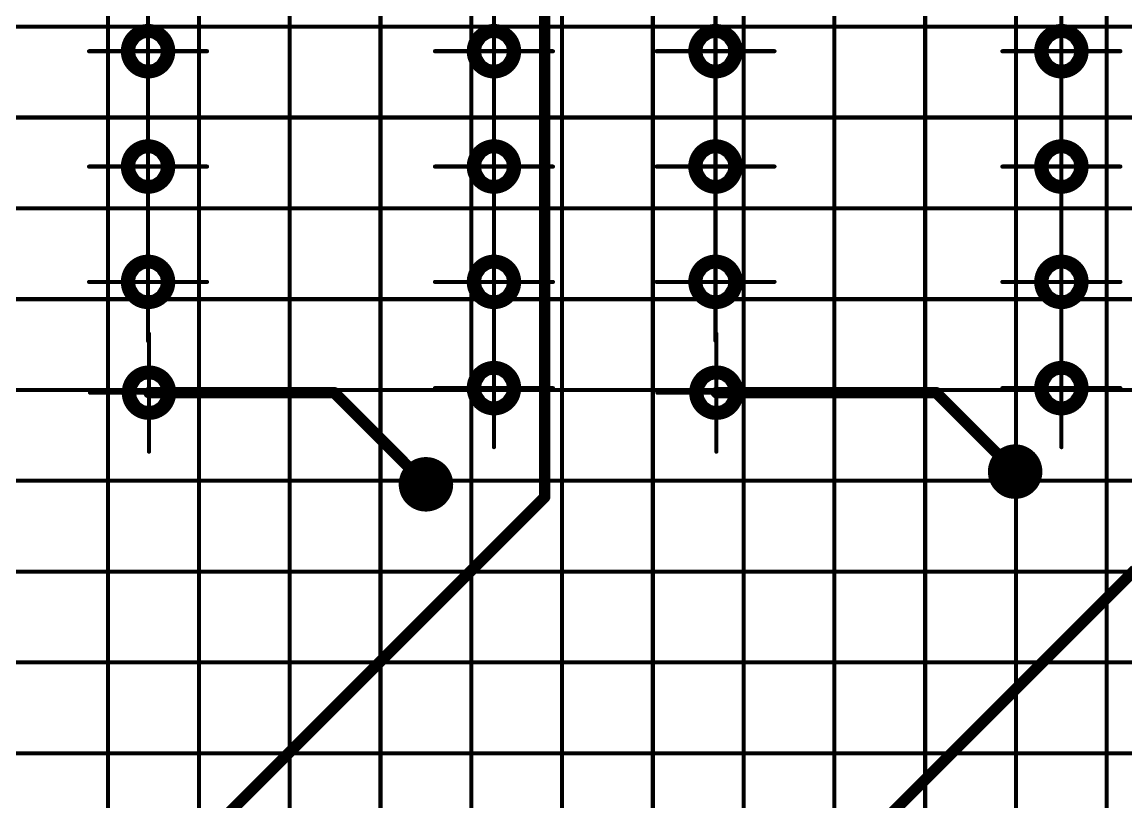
# Model space of a CAD drawing. Header units: millimetres. Extents: x 0 to 841, y 0 to 2540.
# Drawn here: x 683.21 to 731.84, y 2392.86 to 2427.2 of the extents above; entities that cross this region are included whole.
import ezdxf

# ---------------------------------------------------------------- set-up
doc = ezdxf.new("R2010")
doc.units = ezdxf.units.MM
for name, color, linetype in [('Mechanical11', 56, 'Continuous'), ('Mechanical12', 56, 'Continuous'), ('Mechanical7', 56, 'Continuous'), ('Mechanical9', 56, 'Continuous')]:
    doc.layers.add(name, color=color, linetype=linetype)

# ---------------------------------------------------------------- blocks, each defined once
blk = doc.blocks.new('BOASVIEW______B______L_____2__2_32_1_B_3')
at = {"layer": 'Mechanical11'}
for p, q in [((-249.766, -159.515), (-250, -159.468)), ((-250, -159.468), (-250, -160.08)), ((-249.567, -159.647), (-249.766, -159.515)), ((-234.566, -159.315), (-234.8, -159.268)), ((-234.8, -159.268), (-234.8, -159.88)), ((-234.367, -159.447), (-234.566, -159.315)), ((-234.235, -159.646), (-234.367, -159.447)), ((-224.766, -159.515), (-225, -159.468)), ((-225, -159.468), (-225, -160.08)), ((-224.567, -159.647), (-224.766, -159.515)), ((-209.566, -159.315), (-209.8, -159.268)), ((-209.8, -159.268), (-209.8, -159.88)), ((-209.367, -159.447), (-209.566, -159.315)), ((-209.235, -159.646), (-209.367, -159.447)), ((-249.435, -159.846), (-249.567, -159.647)), ((-249.388, -160.08), (-249.435, -159.846)), ((-234.8, -159.88), (-234.188, -159.88)), ((-234.8, -159.88), (-234.8, -160.492)), ((-234.188, -159.88), (-234.8, -159.88)), ((-234.188, -159.88), (-234.235, -159.646)), ((-234.235, -160.114), (-234.188, -159.88)), ((-224.435, -159.846), (-224.567, -159.647)), ((-224.388, -160.08), (-224.435, -159.846)), ((-209.8, -159.88), (-209.188, -159.88)), ((-209.8, -159.88), (-209.8, -160.492)), ((-209.188, -159.88), (-209.8, -159.88)), ((-209.188, -159.88), (-209.235, -159.646)), ((-209.235, -160.114), (-209.188, -159.88)), ((-250, -160.08), (-249.388, -160.08)), ((-250, -160.08), (-250, -160.692)), ((-249.388, -160.08), (-250, -160.08)), ((-249.567, -160.513), (-249.435, -160.314)), ((-249.435, -160.314), (-249.388, -160.08)), ((-234.8, -160.492), (-234.566, -160.445)), ((-234.566, -160.445), (-234.367, -160.313)), ((-234.367, -160.313), (-234.235, -160.114)), ((-225, -160.08), (-224.388, -160.08)), ((-225, -160.08), (-225, -160.692)), ((-224.388, -160.08), (-225, -160.08)), ((-224.567, -160.513), (-224.435, -160.314)), ((-224.435, -160.314), (-224.388, -160.08)), ((-209.8, -160.492), (-209.566, -160.445)), ((-209.566, -160.445), (-209.367, -160.313)), ((-209.367, -160.313), (-209.235, -160.114)), ((-250, -160.692), (-249.766, -160.645)), ((-249.766, -160.645), (-249.567, -160.513)), ((-225, -160.692), (-224.766, -160.645)), ((-224.766, -160.645), (-224.567, -160.513)), ((-249.766, -164.195), (-250, -164.148)), ((-250, -164.148), (-250, -164.76)), ((-249.567, -164.327), (-249.766, -164.195)), ((-249.435, -164.526), (-249.567, -164.327)), ((-234.526, -164.195), (-234.76, -164.148)), ((-234.76, -164.148), (-234.76, -164.76)), ((-234.327, -164.327), (-234.526, -164.195)), ((-234.195, -164.526), (-234.327, -164.327)), ((-224.766, -164.195), (-225, -164.148)), ((-225, -164.148), (-225, -164.76)), ((-224.567, -164.327), (-224.766, -164.195)), ((-224.435, -164.526), (-224.567, -164.327)), ((-209.526, -164.195), (-209.76, -164.148)), ((-209.76, -164.148), (-209.76, -164.76)), ((-209.327, -164.327), (-209.526, -164.195)), ((-209.195, -164.526), (-209.327, -164.327)), ((-250, -164.76), (-249.388, -164.76)), ((-250, -164.76), (-250, -165.372)), ((-249.388, -164.76), (-250, -164.76)), ((-249.388, -164.76), (-249.435, -164.526)), ((-249.435, -164.994), (-249.388, -164.76)), ((-234.76, -164.76), (-234.148, -164.76)), ((-234.76, -164.76), (-234.76, -165.372)), ((-234.148, -164.76), (-234.76, -164.76)), ((-234.148, -164.76), (-234.195, -164.526)), ((-234.195, -164.994), (-234.148, -164.76)), ((-225, -164.76), (-224.388, -164.76)), ((-225, -164.76), (-225, -165.372)), ((-224.388, -164.76), (-225, -164.76)), ((-224.388, -164.76), (-224.435, -164.526)), ((-224.435, -164.994), (-224.388, -164.76)), ((-209.76, -164.76), (-209.148, -164.76)), ((-209.76, -164.76), (-209.76, -165.372)), ((-209.148, -164.76), (-209.76, -164.76)), ((-209.148, -164.76), (-209.195, -164.526)), ((-209.195, -164.994), (-209.148, -164.76)), ((-250, -165.372), (-249.766, -165.325)), ((-249.766, -165.325), (-249.567, -165.193)), ((-249.567, -165.193), (-249.435, -164.994)), ((-234.76, -165.372), (-234.526, -165.325)), ((-234.526, -165.325), (-234.327, -165.193)), ((-234.327, -165.193), (-234.195, -164.994)), ((-225, -165.372), (-224.766, -165.325)), ((-224.766, -165.325), (-224.567, -165.193)), ((-224.567, -165.193), (-224.435, -164.994)), ((-209.76, -165.372), (-209.526, -165.325)), ((-209.526, -165.325), (-209.327, -165.193)), ((-209.327, -165.193), (-209.195, -164.994)), ((-249.766, -169.275), (-250, -169.228)), ((-250, -169.228), (-250, -169.84)), ((-234.526, -169.275), (-234.76, -169.228)), ((-234.76, -169.228), (-234.76, -169.84)), ((-224.766, -169.275), (-225, -169.228)), ((-225, -169.228), (-225, -169.84)), ((-209.526, -169.275), (-209.76, -169.228)), ((-209.76, -169.228), (-209.76, -169.84)), ((-249.567, -169.407), (-249.766, -169.275)), ((-249.435, -169.606), (-249.567, -169.407)), ((-249.388, -169.84), (-249.435, -169.606)), ((-234.327, -169.407), (-234.526, -169.275)), ((-234.195, -169.606), (-234.327, -169.407)), ((-234.148, -169.84), (-234.195, -169.606)), ((-224.567, -169.407), (-224.766, -169.275)), ((-224.435, -169.606), (-224.567, -169.407)), ((-224.388, -169.84), (-224.435, -169.606)), ((-209.327, -169.407), (-209.526, -169.275)), ((-209.195, -169.606), (-209.327, -169.407)), ((-209.148, -169.84), (-209.195, -169.606)), ((-250, -169.84), (-249.388, -169.84)), ((-250, -169.84), (-250, -170.452)), ((-249.388, -169.84), (-250, -169.84)), ((-249.567, -170.273), (-249.435, -170.074)), ((-249.435, -170.074), (-249.388, -169.84)), ((-234.76, -169.84), (-234.148, -169.84)), ((-234.76, -169.84), (-234.76, -170.452)), ((-234.148, -169.84), (-234.76, -169.84)), ((-234.327, -170.273), (-234.195, -170.074)), ((-234.195, -170.074), (-234.148, -169.84)), ((-225, -169.84), (-224.388, -169.84)), ((-225, -169.84), (-225, -170.452)), ((-224.388, -169.84), (-225, -169.84)), ((-224.567, -170.273), (-224.435, -170.074)), ((-224.435, -170.074), (-224.388, -169.84)), ((-209.76, -169.84), (-209.148, -169.84)), ((-209.76, -169.84), (-209.76, -170.452)), ((-209.148, -169.84), (-209.76, -169.84)), ((-209.327, -170.273), (-209.195, -170.074)), ((-209.195, -170.074), (-209.148, -169.84)), ((-250, -170.452), (-249.766, -170.405)), ((-249.766, -170.405), (-249.567, -170.273)), ((-234.76, -170.452), (-234.526, -170.405)), ((-234.526, -170.405), (-234.327, -170.273)), ((-225, -170.452), (-224.766, -170.405)), ((-224.766, -170.405), (-224.567, -170.273)), ((-209.76, -170.452), (-209.526, -170.405)), ((-209.526, -170.405), (-209.327, -170.273)), ((-249.766, -174.355), (-250, -174.308)), ((-250, -174.308), (-250, -174.92)), ((-249.567, -174.487), (-249.766, -174.355)), ((-249.435, -174.686), (-249.567, -174.487)), ((-234.526, -174.355), (-234.76, -174.308)), ((-234.76, -174.308), (-234.76, -174.92)), ((-234.327, -174.487), (-234.526, -174.355)), ((-234.195, -174.686), (-234.327, -174.487)), ((-224.766, -174.355), (-225, -174.308)), ((-225, -174.308), (-225, -174.92)), ((-224.567, -174.487), (-224.766, -174.355)), ((-224.435, -174.686), (-224.567, -174.487)), ((-209.526, -174.355), (-209.76, -174.308)), ((-209.76, -174.308), (-209.76, -174.92)), ((-209.327, -174.487), (-209.526, -174.355)), ((-209.195, -174.686), (-209.327, -174.487)), ((-250, -174.92), (-249.388, -174.92)), ((-250, -174.92), (-250, -175.532)), ((-249.388, -174.92), (-250, -174.92)), ((-249.388, -174.92), (-249.435, -174.686)), ((-249.435, -175.154), (-249.388, -174.92)), ((-234.76, -174.92), (-234.148, -174.92)), ((-234.76, -174.92), (-234.76, -175.532)), ((-234.148, -174.92), (-234.76, -174.92)), ((-234.148, -174.92), (-234.195, -174.686)), ((-234.195, -175.154), (-234.148, -174.92)), ((-225, -174.92), (-224.388, -174.92)), ((-225, -174.92), (-225, -175.532)), ((-224.388, -174.92), (-225, -174.92)), ((-224.388, -174.92), (-224.435, -174.686)), ((-224.435, -175.154), (-224.388, -174.92)), ((-209.76, -174.92), (-209.148, -174.92)), ((-209.76, -174.92), (-209.76, -175.532)), ((-209.148, -174.92), (-209.76, -174.92)), ((-209.148, -174.92), (-209.195, -174.686)), ((-209.195, -175.154), (-209.148, -174.92)), ((-250, -175.532), (-249.766, -175.485)), ((-249.766, -175.485), (-249.567, -175.353)), ((-249.567, -175.353), (-249.435, -175.154)), ((-234.76, -175.532), (-234.526, -175.485)), ((-234.526, -175.485), (-234.327, -175.353)), ((-234.327, -175.353), (-234.195, -175.154)), ((-225, -175.532), (-224.766, -175.485)), ((-224.766, -175.485), (-224.567, -175.353)), ((-224.567, -175.353), (-224.435, -175.154)), ((-209.76, -175.532), (-209.526, -175.485)), ((-209.526, -175.485), (-209.327, -175.353)), ((-209.327, -175.353), (-209.195, -175.154))]:
    blk.add_line(p, q, dxfattribs=at)
for points, const_width in [([(-221.654, -155.844, 1), (-222.354, -155.844, 1)], 0.7), ([(-222.529, -155.844, 1), (-222.179, -155.844, 1)], 0.35), ([(-221.829, -155.844, 1), (-221.479, -155.844, 1)], 0.35), ([(-247.613, -156.403, 1), (-248.313, -156.403, 1)], 0.7), ([(-248.488, -156.403, 1), (-248.138, -156.403, 1)], 0.35), ([(-247.788, -156.403, 1), (-247.438, -156.403, 1)], 0.35)]:
    blk.add_lwpolyline(points, format="xyb", close=True, dxfattribs=dict(at, const_width=const_width))
at = {"layer": 'Mechanical12'}
for p, q in [((-250.234, -159.515), (-250.433, -159.647)), ((-250, -159.468), (-250.234, -159.515)), ((-250, -160.08), (-250, -159.468)), ((-235.233, -159.447), (-235.365, -159.646)), ((-235.034, -159.315), (-235.233, -159.447)), ((-234.8, -159.268), (-235.034, -159.315)), ((-234.8, -159.88), (-234.8, -159.268)), ((-225.234, -159.515), (-225.433, -159.647)), ((-225, -159.468), (-225.234, -159.515)), ((-225, -160.08), (-225, -159.468)), ((-210.233, -159.447), (-210.365, -159.646)), ((-210.034, -159.315), (-210.233, -159.447)), ((-209.8, -159.268), (-210.034, -159.315)), ((-209.8, -159.88), (-209.8, -159.268)), ((-250.565, -159.846), (-250.612, -160.08)), ((-250.433, -159.647), (-250.565, -159.846)), ((-235.365, -159.646), (-235.412, -159.88)), ((-235.412, -159.88), (-234.8, -159.88)), ((-234.8, -159.88), (-235.412, -159.88)), ((-235.412, -159.88), (-235.365, -160.114)), ((-234.8, -160.492), (-234.8, -159.88)), ((-225.565, -159.846), (-225.612, -160.08)), ((-225.433, -159.647), (-225.565, -159.846)), ((-210.365, -159.646), (-210.412, -159.88)), ((-210.412, -159.88), (-209.8, -159.88)), ((-209.8, -159.88), (-210.412, -159.88)), ((-210.412, -159.88), (-210.365, -160.114)), ((-209.8, -160.492), (-209.8, -159.88)), ((-250.612, -160.08), (-250, -160.08)), ((-250, -160.08), (-250.612, -160.08)), ((-250.612, -160.08), (-250.565, -160.314)), ((-250.565, -160.314), (-250.433, -160.513)), ((-250, -160.692), (-250, -160.08)), ((-235.365, -160.114), (-235.233, -160.313)), ((-235.233, -160.313), (-235.034, -160.445)), ((-235.034, -160.445), (-234.8, -160.492)), ((-225.612, -160.08), (-225, -160.08)), ((-225, -160.08), (-225.612, -160.08)), ((-225.612, -160.08), (-225.565, -160.314)), ((-225.565, -160.314), (-225.433, -160.513)), ((-225, -160.692), (-225, -160.08)), ((-210.365, -160.114), (-210.233, -160.313)), ((-210.233, -160.313), (-210.034, -160.445)), ((-210.034, -160.445), (-209.8, -160.492)), ((-250.433, -160.513), (-250.234, -160.645)), ((-250.234, -160.645), (-250, -160.692)), ((-225.433, -160.513), (-225.234, -160.645)), ((-225.234, -160.645), (-225, -160.692)), ((-250.433, -164.327), (-250.565, -164.526)), ((-250.234, -164.195), (-250.433, -164.327)), ((-250, -164.148), (-250.234, -164.195)), ((-250, -164.76), (-250, -164.148)), ((-235.193, -164.327), (-235.325, -164.526)), ((-234.994, -164.195), (-235.193, -164.327)), ((-234.76, -164.148), (-234.994, -164.195)), ((-234.76, -164.76), (-234.76, -164.148)), ((-225.433, -164.327), (-225.565, -164.526)), ((-225.234, -164.195), (-225.433, -164.327)), ((-225, -164.148), (-225.234, -164.195)), ((-225, -164.76), (-225, -164.148)), ((-210.193, -164.327), (-210.325, -164.526)), ((-209.994, -164.195), (-210.193, -164.327)), ((-209.76, -164.148), (-209.994, -164.195)), ((-209.76, -164.76), (-209.76, -164.148)), ((-250.565, -164.526), (-250.612, -164.76)), ((-250.612, -164.76), (-250, -164.76)), ((-250, -164.76), (-250.612, -164.76)), ((-250.612, -164.76), (-250.565, -164.994)), ((-250, -165.372), (-250, -164.76)), ((-235.325, -164.526), (-235.372, -164.76)), ((-235.372, -164.76), (-234.76, -164.76)), ((-234.76, -164.76), (-235.372, -164.76)), ((-235.372, -164.76), (-235.325, -164.994)), ((-234.76, -165.372), (-234.76, -164.76)), ((-225.565, -164.526), (-225.612, -164.76)), ((-225.612, -164.76), (-225, -164.76)), ((-225, -164.76), (-225.612, -164.76)), ((-225.612, -164.76), (-225.565, -164.994)), ((-225, -165.372), (-225, -164.76)), ((-210.325, -164.526), (-210.372, -164.76)), ((-210.372, -164.76), (-209.76, -164.76)), ((-209.76, -164.76), (-210.372, -164.76)), ((-210.372, -164.76), (-210.325, -164.994)), ((-209.76, -165.372), (-209.76, -164.76)), ((-250.565, -164.994), (-250.433, -165.193)), ((-250.433, -165.193), (-250.234, -165.325)), ((-250.234, -165.325), (-250, -165.372)), ((-235.325, -164.994), (-235.193, -165.193)), ((-235.193, -165.193), (-234.994, -165.325)), ((-234.994, -165.325), (-234.76, -165.372)), ((-225.565, -164.994), (-225.433, -165.193)), ((-225.433, -165.193), (-225.234, -165.325)), ((-225.234, -165.325), (-225, -165.372)), ((-210.325, -164.994), (-210.193, -165.193)), ((-210.193, -165.193), (-209.994, -165.325)), ((-209.994, -165.325), (-209.76, -165.372)), ((-250, -169.228), (-250.234, -169.275)), ((-250, -169.84), (-250, -169.228)), ((-234.76, -169.228), (-234.994, -169.275)), ((-234.76, -169.84), (-234.76, -169.228)), ((-225, -169.228), (-225.234, -169.275)), ((-225, -169.84), (-225, -169.228)), ((-209.76, -169.228), (-209.994, -169.275)), ((-209.76, -169.84), (-209.76, -169.228)), ((-250.565, -169.606), (-250.612, -169.84)), ((-250.433, -169.407), (-250.565, -169.606)), ((-250.234, -169.275), (-250.433, -169.407)), ((-235.325, -169.606), (-235.372, -169.84)), ((-235.193, -169.407), (-235.325, -169.606)), ((-234.994, -169.275), (-235.193, -169.407)), ((-225.565, -169.606), (-225.612, -169.84)), ((-225.433, -169.407), (-225.565, -169.606)), ((-225.234, -169.275), (-225.433, -169.407)), ((-210.325, -169.606), (-210.372, -169.84)), ((-210.193, -169.407), (-210.325, -169.606)), ((-209.994, -169.275), (-210.193, -169.407)), ((-250.612, -169.84), (-250, -169.84)), ((-250, -169.84), (-250.612, -169.84)), ((-250.612, -169.84), (-250.565, -170.074)), ((-250.565, -170.074), (-250.433, -170.273)), ((-250, -170.452), (-250, -169.84)), ((-235.372, -169.84), (-234.76, -169.84)), ((-234.76, -169.84), (-235.372, -169.84)), ((-235.372, -169.84), (-235.325, -170.074)), ((-235.325, -170.074), (-235.193, -170.273)), ((-234.76, -170.452), (-234.76, -169.84)), ((-225.612, -169.84), (-225, -169.84)), ((-225, -169.84), (-225.612, -169.84)), ((-225.612, -169.84), (-225.565, -170.074)), ((-225.565, -170.074), (-225.433, -170.273)), ((-225, -170.452), (-225, -169.84)), ((-210.372, -169.84), (-209.76, -169.84)), ((-209.76, -169.84), (-210.372, -169.84)), ((-210.372, -169.84), (-210.325, -170.074)), ((-210.325, -170.074), (-210.193, -170.273)), ((-209.76, -170.452), (-209.76, -169.84)), ((-250.433, -170.273), (-250.234, -170.405)), ((-250.234, -170.405), (-250, -170.452)), ((-235.193, -170.273), (-234.994, -170.405)), ((-234.994, -170.405), (-234.76, -170.452)), ((-225.433, -170.273), (-225.234, -170.405)), ((-225.234, -170.405), (-225, -170.452)), ((-210.193, -170.273), (-209.994, -170.405)), ((-209.994, -170.405), (-209.76, -170.452)), ((-250.433, -174.487), (-250.565, -174.686)), ((-250.234, -174.355), (-250.433, -174.487)), ((-250, -174.308), (-250.234, -174.355)), ((-250, -174.92), (-250, -174.308)), ((-235.193, -174.487), (-235.325, -174.686)), ((-234.994, -174.355), (-235.193, -174.487)), ((-234.76, -174.308), (-234.994, -174.355)), ((-234.76, -174.92), (-234.76, -174.308)), ((-225.433, -174.487), (-225.565, -174.686)), ((-225.234, -174.355), (-225.433, -174.487)), ((-225, -174.308), (-225.234, -174.355)), ((-225, -174.92), (-225, -174.308)), ((-210.193, -174.487), (-210.325, -174.686)), ((-209.994, -174.355), (-210.193, -174.487)), ((-209.76, -174.308), (-209.994, -174.355)), ((-209.76, -174.92), (-209.76, -174.308)), ((-250.565, -174.686), (-250.612, -174.92)), ((-250.612, -174.92), (-250, -174.92)), ((-250, -174.92), (-250.612, -174.92)), ((-250.612, -174.92), (-250.565, -175.154)), ((-250, -175.532), (-250, -174.92)), ((-235.325, -174.686), (-235.372, -174.92)), ((-235.372, -174.92), (-234.76, -174.92)), ((-234.76, -174.92), (-235.372, -174.92)), ((-235.372, -174.92), (-235.325, -175.154)), ((-234.76, -175.532), (-234.76, -174.92)), ((-225.565, -174.686), (-225.612, -174.92)), ((-225.612, -174.92), (-225, -174.92)), ((-225, -174.92), (-225.612, -174.92)), ((-225.612, -174.92), (-225.565, -175.154)), ((-225, -175.532), (-225, -174.92)), ((-210.325, -174.686), (-210.372, -174.92)), ((-210.372, -174.92), (-209.76, -174.92)), ((-209.76, -174.92), (-210.372, -174.92)), ((-210.372, -174.92), (-210.325, -175.154)), ((-209.76, -175.532), (-209.76, -174.92)), ((-250.565, -175.154), (-250.433, -175.353)), ((-250.433, -175.353), (-250.234, -175.485)), ((-250.234, -175.485), (-250, -175.532)), ((-235.325, -175.154), (-235.193, -175.353)), ((-235.193, -175.353), (-234.994, -175.485)), ((-234.994, -175.485), (-234.76, -175.532)), ((-225.565, -175.154), (-225.433, -175.353)), ((-225.433, -175.353), (-225.234, -175.485)), ((-225.234, -175.485), (-225, -175.532)), ((-210.325, -175.154), (-210.193, -175.353)), ((-210.193, -175.353), (-209.994, -175.485)), ((-209.994, -175.485), (-209.76, -175.532))]:
    blk.add_line(p, q, dxfattribs=at)
at = {"layer": 'Mechanical12', "const_width": 0.5}
for points in [[(-215.096, -113.934), (-253.246, -152.085)], [(-204.58, -132.628), (-227.237, -155.285)], [(-227.237, -155.285), (-227.237, -190.317)], [(-217.968, -159.88), (-222.004, -155.844)], [(-244.486, -159.88), (-247.963, -156.403)], [(-234.8, -159.88), (-244.486, -159.88)], [(-209.8, -159.88), (-217.968, -159.88)]]:
    blk.add_lwpolyline(points, dxfattribs=at)
at = {"layer": 'Mechanical12'}
for points, const_width in [([(-221.054, -155.844, 1), (-222.954, -155.844, 1)], 0.5), ([(-227.362, -155.285, 1), (-227.112, -155.285, 1)], 0.25), ([(-227.362, -155.285, 1), (-227.112, -155.285, 1)], 0.25), ([(-247.013, -156.403, 1), (-248.913, -156.403, 1)], 0.5), ([(-223.079, -155.844, 1), (-222.829, -155.844, 1)], 0.25), ([(-222.129, -155.844, 1), (-221.879, -155.844, 1)], 0.25), ([(-221.179, -155.844, 1), (-220.929, -155.844, 1)], 0.25), ([(-249.038, -156.403, 1), (-248.788, -156.403, 1)], 0.25), ([(-248.088, -156.403, 1), (-247.838, -156.403, 1)], 0.25), ([(-247.138, -156.403, 1), (-246.888, -156.403, 1)], 0.25), ([(-249.1, -160.08, 1), (-250.9, -160.08, 1)], 0.6), ([(-233.9, -159.88, 1), (-235.7, -159.88, 1)], 0.6), ([(-224.1, -160.08, 1), (-225.9, -160.08, 1)], 0.6), ([(-208.9, -159.88, 1), (-210.7, -159.88, 1)], 0.6), ([(-251.05, -160.08, 1), (-250.75, -160.08, 1)], 0.3), ([(-249.25, -160.08, 1), (-248.95, -160.08, 1)], 0.3), ([(-244.611, -159.88, 1), (-244.361, -159.88, 1)], 0.25), ([(-244.611, -159.88, 1), (-244.361, -159.88, 1)], 0.25), ([(-235.85, -159.88, 1), (-235.55, -159.88, 1)], 0.3), ([(-234.925, -159.88, 1), (-234.675, -159.88, 1)], 0.25), ([(-234.05, -159.88, 1), (-233.75, -159.88, 1)], 0.3), ([(-226.05, -160.08, 1), (-225.75, -160.08, 1)], 0.3), ([(-224.25, -160.08, 1), (-223.95, -160.08, 1)], 0.3), ([(-218.093, -159.88, 1), (-217.843, -159.88, 1)], 0.25), ([(-218.093, -159.88, 1), (-217.843, -159.88, 1)], 0.25), ([(-210.85, -159.88, 1), (-210.55, -159.88, 1)], 0.3), ([(-209.925, -159.88, 1), (-209.675, -159.88, 1)], 0.25), ([(-209.05, -159.88, 1), (-208.75, -159.88, 1)], 0.3), ([(-249.1, -164.76, 1), (-250.9, -164.76, 1)], 0.6), ([(-233.86, -164.76, 1), (-235.66, -164.76, 1)], 0.6), ([(-224.1, -164.76, 1), (-225.9, -164.76, 1)], 0.6), ([(-208.86, -164.76, 1), (-210.66, -164.76, 1)], 0.6), ([(-251.05, -164.76, 1), (-250.75, -164.76, 1)], 0.3), ([(-249.25, -164.76, 1), (-248.95, -164.76, 1)], 0.3), ([(-235.81, -164.76, 1), (-235.51, -164.76, 1)], 0.3), ([(-234.01, -164.76, 1), (-233.71, -164.76, 1)], 0.3), ([(-226.05, -164.76, 1), (-225.75, -164.76, 1)], 0.3), ([(-224.25, -164.76, 1), (-223.95, -164.76, 1)], 0.3), ([(-210.81, -164.76, 1), (-210.51, -164.76, 1)], 0.3), ([(-209.01, -164.76, 1), (-208.71, -164.76, 1)], 0.3), ([(-249.1, -169.84, 1), (-250.9, -169.84, 1)], 0.6), ([(-233.86, -169.84, 1), (-235.66, -169.84, 1)], 0.6), ([(-224.1, -169.84, 1), (-225.9, -169.84, 1)], 0.6), ([(-208.86, -169.84, 1), (-210.66, -169.84, 1)], 0.6), ([(-251.05, -169.84, 1), (-250.75, -169.84, 1)], 0.3), ([(-249.25, -169.84, 1), (-248.95, -169.84, 1)], 0.3), ([(-235.81, -169.84, 1), (-235.51, -169.84, 1)], 0.3), ([(-234.01, -169.84, 1), (-233.71, -169.84, 1)], 0.3), ([(-226.05, -169.84, 1), (-225.75, -169.84, 1)], 0.3), ([(-224.25, -169.84, 1), (-223.95, -169.84, 1)], 0.3), ([(-210.81, -169.84, 1), (-210.51, -169.84, 1)], 0.3), ([(-209.01, -169.84, 1), (-208.71, -169.84, 1)], 0.3), ([(-249.1, -174.92, 1), (-250.9, -174.92, 1)], 0.6), ([(-233.86, -174.92, 1), (-235.66, -174.92, 1)], 0.6), ([(-224.1, -174.92, 1), (-225.9, -174.92, 1)], 0.6), ([(-208.86, -174.92, 1), (-210.66, -174.92, 1)], 0.6), ([(-251.05, -174.92, 1), (-250.75, -174.92, 1)], 0.3), ([(-249.25, -174.92, 1), (-248.95, -174.92, 1)], 0.3), ([(-235.81, -174.92, 1), (-235.51, -174.92, 1)], 0.3), ([(-234.01, -174.92, 1), (-233.71, -174.92, 1)], 0.3), ([(-226.05, -174.92, 1), (-225.75, -174.92, 1)], 0.3), ([(-224.25, -174.92, 1), (-223.95, -174.92, 1)], 0.3), ([(-210.81, -174.92, 1), (-210.51, -174.92, 1)], 0.3), ([(-209.01, -174.92, 1), (-208.71, -174.92, 1)], 0.3)]:
    blk.add_lwpolyline(points, format="xyb", close=True, dxfattribs=dict(at, const_width=const_width))
at = {"layer": 'Mechanical7', "const_width": 0.18}
for points in [[(-250, -157.48), (-250, -162.68)], [(-234.8, -157.28), (-234.8, -162.48)], [(-225, -157.48), (-225, -162.68)], [(-209.8, -157.28), (-209.8, -162.48)], [(-247.4, -160.08), (-252.6, -160.08)], [(-232.2, -159.88), (-237.4, -159.88)], [(-222.4, -160.08), (-227.6, -160.08)], [(-207.2, -159.88), (-212.4, -159.88)], [(-250, -162.16), (-250, -167.36)], [(-234.76, -162.16), (-234.76, -167.36)], [(-225, -162.16), (-225, -167.36)], [(-209.76, -162.16), (-209.76, -167.36)], [(-247.4, -164.76), (-252.6, -164.76)], [(-232.16, -164.76), (-237.36, -164.76)], [(-222.4, -164.76), (-227.6, -164.76)], [(-207.16, -164.76), (-212.36, -164.76)], [(-250, -167.24), (-250, -172.44)], [(-234.76, -167.24), (-234.76, -172.44)], [(-225, -167.24), (-225, -172.44)], [(-209.76, -167.24), (-209.76, -172.44)], [(-247.4, -169.84), (-252.6, -169.84)], [(-232.16, -169.84), (-237.36, -169.84)], [(-222.4, -169.84), (-227.6, -169.84)], [(-207.16, -169.84), (-212.36, -169.84)], [(-250, -172.32), (-250, -177.52)], [(-234.76, -172.32), (-234.76, -177.52)], [(-225, -172.32), (-225, -177.52)], [(-209.76, -172.32), (-209.76, -177.52)], [(-247.4, -174.92), (-252.6, -174.92)], [(-232.16, -174.92), (-237.36, -174.92)], [(-222.4, -174.92), (-227.6, -174.92)], [(-207.16, -174.92), (-212.36, -174.92)]]:
    blk.add_lwpolyline(points, dxfattribs=at)
at = {"layer": 'Mechanical7', "const_width": 0.09}
for points in [[(-250.045, -157.48, 1), (-249.955, -157.48, 1)], [(-234.845, -157.28, 1), (-234.755, -157.28, 1)], [(-225.045, -157.48, 1), (-224.955, -157.48, 1)], [(-209.845, -157.28, 1), (-209.755, -157.28, 1)], [(-252.645, -160.08, 1), (-252.555, -160.08, 1)], [(-247.445, -160.08, 1), (-247.355, -160.08, 1)], [(-237.445, -159.88, 1), (-237.355, -159.88, 1)], [(-232.245, -159.88, 1), (-232.155, -159.88, 1)], [(-227.645, -160.08, 1), (-227.555, -160.08, 1)], [(-222.445, -160.08, 1), (-222.355, -160.08, 1)], [(-212.445, -159.88, 1), (-212.355, -159.88, 1)], [(-207.245, -159.88, 1), (-207.155, -159.88, 1)], [(-250.045, -162.16, 1), (-249.955, -162.16, 1)], [(-234.845, -162.48, 1), (-234.755, -162.48, 1)], [(-234.805, -162.16, 1), (-234.715, -162.16, 1)], [(-225.045, -162.16, 1), (-224.955, -162.16, 1)], [(-209.845, -162.48, 1), (-209.755, -162.48, 1)], [(-209.805, -162.16, 1), (-209.715, -162.16, 1)], [(-250.045, -162.68, 1), (-249.955, -162.68, 1)], [(-225.045, -162.68, 1), (-224.955, -162.68, 1)], [(-252.645, -164.76, 1), (-252.555, -164.76, 1)], [(-247.445, -164.76, 1), (-247.355, -164.76, 1)], [(-237.405, -164.76, 1), (-237.315, -164.76, 1)], [(-232.205, -164.76, 1), (-232.115, -164.76, 1)], [(-227.645, -164.76, 1), (-227.555, -164.76, 1)], [(-222.445, -164.76, 1), (-222.355, -164.76, 1)], [(-212.405, -164.76, 1), (-212.315, -164.76, 1)], [(-207.205, -164.76, 1), (-207.115, -164.76, 1)], [(-250.045, -167.24, 1), (-249.955, -167.24, 1)], [(-250.045, -167.36, 1), (-249.955, -167.36, 1)], [(-234.805, -167.24, 1), (-234.715, -167.24, 1)], [(-234.805, -167.36, 1), (-234.715, -167.36, 1)], [(-225.045, -167.24, 1), (-224.955, -167.24, 1)], [(-225.045, -167.36, 1), (-224.955, -167.36, 1)], [(-209.805, -167.24, 1), (-209.715, -167.24, 1)], [(-209.805, -167.36, 1), (-209.715, -167.36, 1)], [(-252.645, -169.84, 1), (-252.555, -169.84, 1)], [(-247.445, -169.84, 1), (-247.355, -169.84, 1)], [(-237.405, -169.84, 1), (-237.315, -169.84, 1)], [(-232.205, -169.84, 1), (-232.115, -169.84, 1)], [(-227.645, -169.84, 1), (-227.555, -169.84, 1)], [(-222.445, -169.84, 1), (-222.355, -169.84, 1)], [(-212.405, -169.84, 1), (-212.315, -169.84, 1)], [(-207.205, -169.84, 1), (-207.115, -169.84, 1)], [(-250.045, -172.32, 1), (-249.955, -172.32, 1)], [(-250.045, -172.44, 1), (-249.955, -172.44, 1)], [(-234.805, -172.32, 1), (-234.715, -172.32, 1)], [(-234.805, -172.44, 1), (-234.715, -172.44, 1)], [(-225.045, -172.32, 1), (-224.955, -172.32, 1)], [(-225.045, -172.44, 1), (-224.955, -172.44, 1)], [(-209.805, -172.32, 1), (-209.715, -172.32, 1)], [(-209.805, -172.44, 1), (-209.715, -172.44, 1)], [(-252.645, -174.92, 1), (-252.555, -174.92, 1)], [(-247.445, -174.92, 1), (-247.355, -174.92, 1)], [(-237.405, -174.92, 1), (-237.315, -174.92, 1)], [(-232.205, -174.92, 1), (-232.115, -174.92, 1)], [(-227.645, -174.92, 1), (-227.555, -174.92, 1)], [(-222.445, -174.92, 1), (-222.355, -174.92, 1)], [(-212.405, -174.92, 1), (-212.315, -174.92, 1)], [(-207.205, -174.92, 1), (-207.115, -174.92, 1)]]:
    blk.add_lwpolyline(points, format="xyb", close=True, dxfattribs=at)
at = {"layer": 'Mechanical9', "const_width": 0.18}
for points in [[(-252, 0), (-252, -210)], [(-248, 0), (-248, -210)], [(-244, 0), (-244, -210)], [(-240, 0), (-240, -210)], [(-236, 0), (-236, -210)], [(-232, 0), (-232, -210)], [(-228, 0), (-228, -210)], [(-224, 0), (-224, -210)], [(-220, 0), (-220, -210)], [(-216, 0), (-216, -210)], [(-212, 0), (-212, -210)], [(-208, 0), (-208, -210)], [(0, -144), (-320, -144)], [(0, -148), (-320, -148)], [(0, -152), (-320, -152)], [(0, -156), (-320, -156)], [(0, -160), (-320, -160)], [(0, -164), (-320, -164)], [(0, -168), (-320, -168)], [(0, -172), (-320, -172)], [(0, -176), (-320, -176)]]:
    blk.add_lwpolyline(points, dxfattribs=at)

msp = doc.modelspace()

# ---------------------------------------------------------------- block references
at = {"rotation": 180}
msp.add_blockref('BOASVIEW______B______L_____2__2_32_1_B_3', (479, 2251), dxfattribs=at)

doc.saveas('drawing.dxf')
